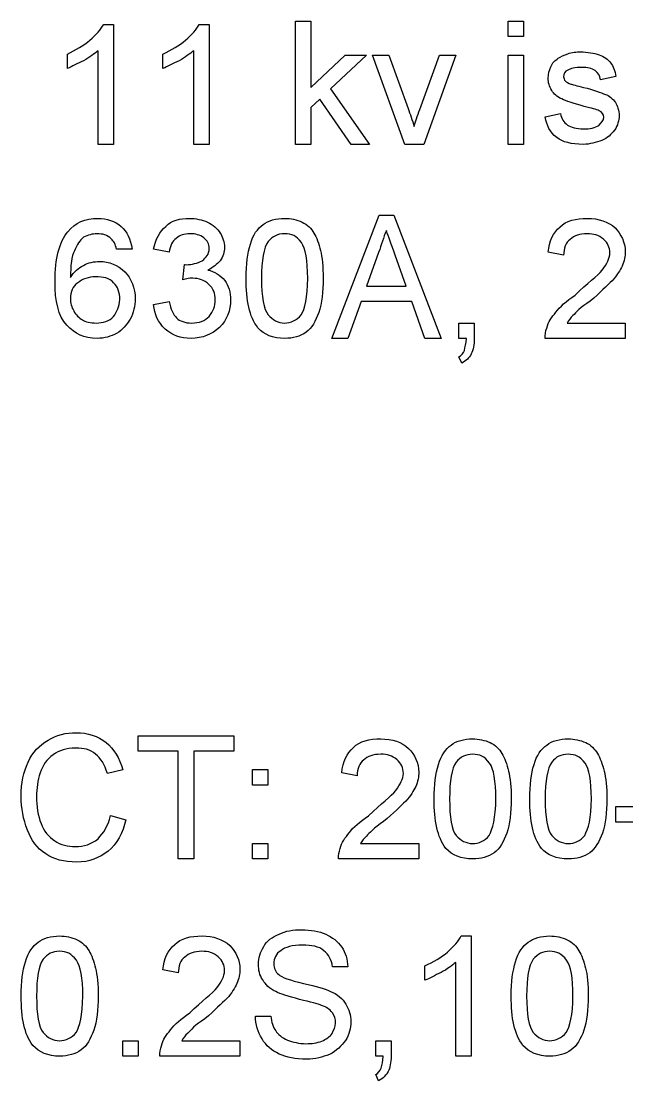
# Model space of a CAD drawing. Header units: millimetres. Extents: x 12 to 286, y 8 to 173.
# Drawn here: x 151.03 to 157.96, y 145.49 to 157.62 of the extents above; entities that cross this region are included whole.
import ezdxf

# ---------------------------------------------------------------- set-up
doc = ezdxf.new("R2010")
doc.units = ezdxf.units.MM
doc.layers.get('0').update_dxf_attribs({"linetype": 'CONTINUOUS'})

msp = doc.modelspace()

# ---------------------------------------------------------------- linework, layer by layer
at = {"color": 0}
for p, q in [((151.969, 157.585), (152.083, 157.585)), ((152.083, 157.585), (152.083, 156.21)), ((153.063, 157.585), (153.176, 157.585)), ((153.176, 157.585), (153.176, 156.21)), ((154.164, 156.21), (154.164, 157.621)), ((154.164, 157.621), (154.34, 157.621)), ((154.34, 157.621), (154.34, 156.862)), ((156.597, 157.445), (156.597, 157.621)), ((156.597, 157.621), (156.774, 157.621)), ((156.774, 157.621), (156.774, 157.445)), ((156.774, 157.445), (156.597, 157.445)), ((151.554, 157.08), (151.554, 157.243)), ((151.907, 156.21), (151.907, 157.282)), ((152.647, 157.08), (152.647, 157.243)), ((152.999, 156.21), (152.999, 157.282)), ((154.34, 156.862), (154.733, 157.233)), ((154.976, 157.233), (154.566, 156.847)), ((154.733, 157.233), (154.976, 157.233)), ((155.415, 156.21), (155.046, 157.233)), ((155.046, 157.233), (155.232, 157.233)), ((155.232, 157.233), (155.455, 156.621)), ((155.587, 156.609), (155.812, 157.233)), ((155.998, 157.233), (155.634, 156.21)), ((155.812, 157.233), (155.998, 157.233)), ((156.597, 156.21), (156.597, 157.233)), ((156.597, 157.233), (156.774, 157.233)), ((156.774, 157.233), (156.774, 156.21)), ((157.832, 156.986), (157.656, 156.95)), ((154.566, 156.847), (155.01, 156.21)), ((154.441, 156.729), (154.34, 156.632)), ((154.803, 156.21), (154.441, 156.729)), ((154.34, 156.632), (154.34, 156.21)), ((157.022, 156.527), (157.198, 156.563)), ((152.083, 156.21), (151.907, 156.21)), ((153.176, 156.21), (152.999, 156.21)), ((154.34, 156.21), (154.164, 156.21)), ((155.01, 156.21), (154.803, 156.21)), ((155.634, 156.21), (155.415, 156.21)), ((156.774, 156.21), (156.597, 156.21)), ((154.579, 153.988), (155.12, 155.399)), ((155.12, 155.399), (155.29, 155.399)), ((155.29, 155.399), (155.831, 153.988)), ((152.294, 155.01), (152.117, 155.01)), ((152.294, 155.01), (152.294, 155.01)), ((152.717, 154.976), (152.54, 155.01)), ((155.116, 154.973), (154.977, 154.587)), ((155.432, 154.587), (155.305, 154.941)), ((157.233, 154.94), (157.056, 154.976)), ((152.874, 154.657), (152.893, 154.833)), ((153.599, 154.675), (153.599, 154.675)), ((154.977, 154.587), (155.432, 154.587)), ((152.54, 154.376), (152.717, 154.41)), ((154.915, 154.41), (154.763, 153.988)), ((155.494, 154.41), (154.915, 154.41)), ((155.645, 153.988), (155.494, 154.41)), ((156.034, 153.988), (156.034, 154.164)), ((156.034, 154.164), (156.21, 154.164)), ((156.21, 154.164), (156.21, 153.988)), ((157.272, 154.164), (157.938, 154.164)), ((157.938, 154.164), (157.938, 153.988)), ((154.763, 153.988), (154.579, 153.988)), ((155.831, 153.988), (155.645, 153.988)), ((156.121, 153.988), (156.034, 153.988)), ((157.938, 153.988), (157.022, 153.988)), ((156.068, 153.705), (156.034, 153.775)), ((152.364, 149.261), (152.364, 149.437)), ((152.364, 149.437), (153.458, 149.437)), ((153.458, 149.437), (153.458, 149.261)), ((152.823, 149.261), (152.364, 149.261)), ((152.823, 148.026), (152.823, 149.261)), ((153.458, 149.261), (152.999, 149.261)), ((152.999, 149.261), (152.999, 148.026)), ((152.188, 149.047), (152.011, 149.003)), ((153.671, 148.872), (153.671, 149.049)), ((153.671, 149.049), (153.847, 149.049)), ((153.847, 149.049), (153.847, 148.872)), ((154.869, 148.978), (154.693, 149.013)), ((153.847, 148.872), (153.671, 148.872)), ((155.751, 148.712), (155.751, 148.712)), ((156.846, 148.712), (156.846, 148.712)), ((157.832, 148.449), (157.832, 148.626)), ((157.832, 148.626), (158.361, 148.626)), ((152.047, 148.522), (152.224, 148.475)), ((158.361, 148.449), (157.832, 148.449)), ((153.671, 148.026), (153.671, 148.203)), ((153.671, 148.203), (153.847, 148.203)), ((153.847, 148.203), (153.847, 148.026)), ((154.908, 148.203), (155.575, 148.203)), ((155.575, 148.203), (155.575, 148.026)), ((152.999, 148.026), (152.823, 148.026)), ((153.847, 148.026), (153.671, 148.026)), ((155.575, 148.026), (154.657, 148.026)), ((156.061, 147.144), (156.174, 147.144)), ((156.174, 147.144), (156.174, 145.767)), ((152.823, 146.72), (152.647, 146.756)), ((154.763, 146.792), (154.587, 146.792)), ((155.645, 146.637), (155.645, 146.8)), ((155.998, 145.767), (155.998, 146.84)), ((151.025, 146.455), (151.025, 146.455)), ((156.633, 146.455), (156.633, 146.455)), ((153.705, 146.226), (153.881, 146.226)), ((152.188, 145.767), (152.188, 145.944)), ((152.188, 145.944), (152.364, 145.944)), ((152.364, 145.944), (152.364, 145.767)), ((152.862, 145.944), (153.529, 145.944)), ((153.529, 145.944), (153.529, 145.767)), ((155.082, 145.767), (155.082, 145.944)), ((155.082, 145.944), (155.258, 145.944)), ((155.258, 145.944), (155.258, 145.767)), ((152.364, 145.767), (152.188, 145.767)), ((153.529, 145.767), (152.612, 145.767)), ((155.169, 145.767), (155.082, 145.767)), ((156.174, 145.767), (155.998, 145.767)), ((155.116, 145.485), (155.082, 145.557))]:
    msp.add_line(p, q, dxfattribs=at)
for points in [[(151.812, 157.402), (151.882, 157.468), (151.938, 157.526), (151.969, 157.585)], [(152.906, 157.402), (152.976, 157.468), (153.033, 157.526), (153.063, 157.585)], [(151.554, 157.243), (151.652, 157.295), (151.739, 157.34), (151.812, 157.402)], [(152.647, 157.243), (152.746, 157.295), (152.831, 157.34), (152.906, 157.402)], [(151.739, 157.167), (151.667, 157.138), (151.608, 157.099), (151.554, 157.08)], [(151.907, 157.282), (151.864, 157.251), (151.807, 157.205), (151.739, 157.167)], [(152.833, 157.167), (152.761, 157.138), (152.702, 157.099), (152.647, 157.08)], [(152.999, 157.282), (152.957, 157.251), (152.902, 157.205), (152.833, 157.167)], [(157.088, 157.097), (157.098, 157.146), (157.136, 157.17), (157.172, 157.196)], [(157.172, 157.196), (157.196, 157.216), (157.236, 157.233), (157.282, 157.246)], [(157.282, 157.246), (157.324, 157.269), (157.377, 157.269), (157.43, 157.269)], [(157.43, 157.269), (157.503, 157.269), (157.58, 157.258), (157.639, 157.234)], [(157.639, 157.234), (157.694, 157.223), (157.744, 157.18), (157.773, 157.142)], [(157.056, 156.968), (157.056, 157.021), (157.067, 157.058), (157.088, 157.097)], [(157.282, 157.059), (157.245, 157.05), (157.233, 157.014), (157.233, 156.985)], [(157.444, 157.092), (157.357, 157.092), (157.314, 157.081), (157.282, 157.059)], [(157.593, 157.055), (157.555, 157.08), (157.508, 157.092), (157.444, 157.092)], [(157.656, 156.95), (157.649, 156.996), (157.628, 157.03), (157.593, 157.055)], [(157.773, 157.142), (157.799, 157.11), (157.823, 157.051), (157.832, 156.986)], [(157.097, 156.829), (157.069, 156.876), (157.056, 156.917), (157.056, 156.968)], [(157.233, 156.985), (157.233, 156.967), (157.24, 156.95), (157.254, 156.936)], [(157.254, 156.936), (157.26, 156.925), (157.288, 156.909), (157.317, 156.899)], [(157.211, 156.73), (157.155, 156.756), (157.123, 156.786), (157.097, 156.829)], [(157.317, 156.899), (157.329, 156.899), (157.382, 156.881), (157.462, 156.863)], [(157.462, 156.863), (157.573, 156.836), (157.661, 156.803), (157.711, 156.782)], [(157.467, 156.644), (157.339, 156.686), (157.26, 156.705), (157.211, 156.73)], [(157.711, 156.782), (157.754, 156.77), (157.798, 156.73), (157.827, 156.688)], [(157.827, 156.688), (157.845, 156.654), (157.868, 156.599), (157.868, 156.538)], [(155.455, 156.621), (155.473, 156.559), (155.502, 156.486), (155.523, 156.414)], [(155.523, 156.414), (155.532, 156.471), (155.56, 156.533), (155.587, 156.609)], [(157.198, 156.563), (157.208, 156.505), (157.234, 156.463), (157.277, 156.432)], [(157.639, 156.596), (157.609, 156.61), (157.557, 156.625), (157.467, 156.644)], [(157.692, 156.52), (157.692, 156.555), (157.674, 156.577), (157.639, 156.596)], [(157.154, 156.29), (157.076, 156.352), (157.04, 156.422), (157.022, 156.527)], [(157.635, 156.427), (157.668, 156.464), (157.692, 156.484), (157.692, 156.52)], [(157.868, 156.538), (157.868, 156.489), (157.851, 156.424), (157.817, 156.373)], [(157.277, 156.432), (157.317, 156.41), (157.382, 156.387), (157.46, 156.387)], [(157.46, 156.387), (157.533, 156.387), (157.596, 156.4), (157.635, 156.427)], [(157.817, 156.373), (157.777, 156.326), (157.736, 156.281), (157.672, 156.253)], [(157.457, 156.21), (157.321, 156.21), (157.223, 156.236), (157.154, 156.29)], [(157.672, 156.253), (157.603, 156.234), (157.537, 156.21), (157.457, 156.21)], [(151.559, 155.21), (151.642, 155.316), (151.759, 155.363), (151.904, 155.363)], [(151.904, 155.363), (152.002, 155.363), (152.101, 155.333), (152.17, 155.269)], [(152.681, 155.271), (152.743, 155.339), (152.844, 155.363), (152.952, 155.363)], [(152.952, 155.363), (153.019, 155.363), (153.096, 155.347), (153.158, 155.319)], [(153.795, 155.292), (153.854, 155.339), (153.942, 155.363), (154.04, 155.363)], [(154.04, 155.363), (154.107, 155.363), (154.179, 155.349), (154.24, 155.32)], [(157.191, 155.263), (157.26, 155.339), (157.375, 155.363), (157.507, 155.363)], [(157.507, 155.363), (157.631, 155.363), (157.744, 155.327), (157.823, 155.254)], [(152.17, 155.269), (152.233, 155.215), (152.28, 155.122), (152.294, 155.01)], [(152.54, 155.01), (152.561, 155.123), (152.608, 155.21), (152.681, 155.271)], [(153.158, 155.319), (153.216, 155.291), (153.27, 155.247), (153.303, 155.195)], [(153.648, 155.068), (153.677, 155.175), (153.73, 155.246), (153.795, 155.292)], [(154.24, 155.32), (154.299, 155.294), (154.346, 155.248), (154.376, 155.193)], [(155.204, 155.222), (155.171, 155.144), (155.148, 155.061), (155.116, 154.973)], [(155.305, 154.941), (155.259, 155.069), (155.229, 155.152), (155.204, 155.222)], [(157.056, 154.976), (157.069, 155.101), (157.114, 155.198), (157.191, 155.263)], [(157.823, 155.254), (157.891, 155.181), (157.938, 155.089), (157.938, 154.98)], [(151.412, 154.641), (151.412, 154.906), (151.462, 155.091), (151.559, 155.21)], [(151.739, 155.146), (151.696, 155.112), (151.664, 155.06), (151.634, 154.992)], [(151.893, 155.186), (151.834, 155.186), (151.79, 155.172), (151.739, 155.146)], [(152.055, 155.128), (152.009, 155.175), (151.958, 155.186), (151.893, 155.186)], [(152.117, 155.01), (152.104, 155.065), (152.083, 155.104), (152.055, 155.128)], [(152.8, 155.134), (152.753, 155.104), (152.729, 155.046), (152.717, 154.976)], [(152.958, 155.186), (152.885, 155.186), (152.842, 155.17), (152.8, 155.134)], [(153.115, 155.138), (153.071, 155.175), (153.023, 155.186), (152.958, 155.186)], [(153.176, 155.015), (153.176, 155.075), (153.155, 155.107), (153.115, 155.138)], [(153.303, 155.195), (153.329, 155.152), (153.352, 155.089), (153.352, 155.029)], [(154.039, 155.186), (153.959, 155.186), (153.902, 155.157), (153.851, 155.098)], [(154.233, 155.086), (154.173, 155.163), (154.121, 155.186), (154.039, 155.186)], [(154.376, 155.193), (154.405, 155.148), (154.431, 155.072), (154.451, 154.994)], [(157.307, 155.122), (157.258, 155.087), (157.234, 155.017), (157.233, 154.94)], [(157.503, 155.186), (157.415, 155.186), (157.357, 155.166), (157.307, 155.122)], [(157.69, 155.123), (157.631, 155.175), (157.58, 155.186), (157.503, 155.186)], [(157.762, 154.967), (157.762, 155.031), (157.739, 155.08), (157.69, 155.123)], [(151.634, 154.992), (151.601, 154.932), (151.59, 154.823), (151.588, 154.685)], [(153.097, 154.878), (153.142, 154.916), (153.176, 154.953), (153.176, 155.015)], [(153.352, 155.029), (153.352, 154.98), (153.336, 154.923), (153.304, 154.878)], [(153.599, 154.675), (153.599, 154.841), (153.615, 154.966), (153.648, 155.068)], [(153.851, 155.098), (153.799, 155.028), (153.775, 154.88), (153.775, 154.675)], [(154.304, 154.675), (154.304, 154.887), (154.281, 155.018), (154.233, 155.086)], [(154.451, 154.994), (154.47, 154.921), (154.481, 154.809), (154.481, 154.675)], [(157.938, 154.98), (157.938, 154.936), (157.927, 154.871), (157.904, 154.817)], [(151.737, 154.824), (151.794, 154.857), (151.858, 154.869), (151.923, 154.869)], [(151.923, 154.869), (152.029, 154.869), (152.131, 154.83), (152.211, 154.75)], [(152.918, 154.832), (152.976, 154.833), (153.043, 154.848), (153.097, 154.878)], [(153.304, 154.878), (153.264, 154.842), (153.224, 154.796), (153.161, 154.77)], [(157.676, 154.77), (157.728, 154.846), (157.762, 154.903), (157.762, 154.967)], [(151.588, 154.685), (151.63, 154.75), (151.679, 154.794), (151.737, 154.824)], [(152.211, 154.75), (152.283, 154.675), (152.33, 154.566), (152.33, 154.439)], [(152.893, 154.833), (152.892, 154.833), (152.911, 154.832), (152.918, 154.832)], [(153.161, 154.77), (153.236, 154.76), (153.307, 154.711), (153.354, 154.65)], [(157.364, 154.484), (157.507, 154.62), (157.62, 154.705), (157.676, 154.77)], [(157.904, 154.817), (157.88, 154.77), (157.843, 154.708), (157.789, 154.649)], [(151.547, 154.139), (151.448, 154.249), (151.412, 154.408), (151.412, 154.641)], [(151.673, 154.624), (151.612, 154.588), (151.588, 154.518), (151.588, 154.442)], [(151.874, 154.693), (151.794, 154.693), (151.728, 154.67), (151.673, 154.624)], [(152.083, 154.624), (152.036, 154.681), (151.966, 154.693), (151.874, 154.693)], [(152.153, 154.434), (152.153, 154.518), (152.13, 154.577), (152.083, 154.624)], [(152.988, 154.676), (152.95, 154.682), (152.92, 154.67), (152.874, 154.657)], [(153.174, 154.606), (153.114, 154.658), (153.064, 154.676), (152.988, 154.676)], [(153.354, 154.65), (153.399, 154.593), (153.422, 154.515), (153.422, 154.426)], [(153.734, 154.109), (153.635, 154.24), (153.599, 154.421), (153.599, 154.675)], [(153.775, 154.675), (153.775, 154.464), (153.802, 154.319), (153.852, 154.258)], [(154.229, 154.258), (154.27, 154.324), (154.304, 154.459), (154.304, 154.675)], [(154.481, 154.675), (154.481, 154.524), (154.466, 154.386), (154.433, 154.284)], [(157.789, 154.649), (157.728, 154.593), (157.652, 154.512), (157.536, 154.415)], [(153.246, 154.428), (153.246, 154.506), (153.223, 154.559), (153.174, 154.606)], [(151.588, 154.442), (151.588, 154.394), (151.601, 154.347), (151.627, 154.302)], [(152.082, 154.237), (152.117, 154.296), (152.153, 154.351), (152.153, 154.434)], [(152.33, 154.439), (152.33, 154.36), (152.31, 154.28), (152.273, 154.209)], [(152.674, 154.095), (152.587, 154.178), (152.552, 154.26), (152.54, 154.376)], [(152.717, 154.41), (152.736, 154.324), (152.765, 154.26), (152.804, 154.222)], [(153.177, 154.24), (153.223, 154.3), (153.246, 154.354), (153.246, 154.428)], [(153.422, 154.426), (153.422, 154.31), (153.38, 154.2), (153.294, 154.114)], [(157.145, 154.288), (157.187, 154.351), (157.266, 154.412), (157.364, 154.484)], [(157.536, 154.415), (157.427, 154.345), (157.369, 154.28), (157.34, 154.251)], [(151.627, 154.302), (151.652, 154.258), (151.686, 154.222), (151.726, 154.2)], [(153.852, 154.258), (153.901, 154.2), (153.966, 154.164), (154.04, 154.164)], [(154.04, 154.164), (154.109, 154.164), (154.178, 154.196), (154.229, 154.258)], [(154.433, 154.284), (154.392, 154.187), (154.351, 154.105), (154.287, 154.058)], [(157.04, 154.107), (157.055, 154.178), (157.097, 154.23), (157.145, 154.288)], [(157.34, 154.251), (157.313, 154.229), (157.289, 154.193), (157.272, 154.164)], [(151.894, 153.988), (151.744, 153.988), (151.637, 154.039), (151.547, 154.139)], [(151.726, 154.2), (151.757, 154.175), (151.819, 154.164), (151.882, 154.164)], [(151.882, 154.164), (151.963, 154.164), (152.035, 154.189), (152.082, 154.237)], [(152.273, 154.209), (152.231, 154.146), (152.184, 154.083), (152.117, 154.044)], [(152.804, 154.222), (152.837, 154.187), (152.9, 154.164), (152.976, 154.164)], [(152.976, 154.164), (153.06, 154.164), (153.13, 154.189), (153.177, 154.24)], [(152.117, 154.044), (152.053, 154.011), (151.978, 153.988), (151.894, 153.988)], [(152.969, 153.988), (152.849, 153.988), (152.753, 154.023), (152.674, 154.095)], [(153.294, 154.114), (153.205, 154.034), (153.1, 153.988), (152.969, 153.988)], [(154.04, 153.988), (153.904, 153.988), (153.807, 154.027), (153.734, 154.109)], [(154.287, 154.058), (154.216, 154.011), (154.139, 153.988), (154.04, 153.988)], [(157.022, 153.988), (157.021, 154.029), (157.026, 154.069), (157.04, 154.107)], [(156.099, 153.85), (156.103, 153.892), (156.119, 153.927), (156.121, 153.988)], [(156.21, 153.988), (156.21, 153.914), (156.199, 153.855), (156.176, 153.81)], [(156.034, 153.775), (156.063, 153.792), (156.083, 153.817), (156.099, 153.85)], [(156.176, 153.81), (156.152, 153.766), (156.118, 153.73), (156.068, 153.705)], [(151.332, 149.385), (151.423, 149.448), (151.54, 149.472), (151.658, 149.472)], [(151.658, 149.472), (151.781, 149.472), (151.905, 149.435), (151.996, 149.36)], [(154.828, 149.302), (154.897, 149.378), (155.011, 149.401), (155.142, 149.401)], [(155.142, 149.401), (155.268, 149.401), (155.381, 149.364), (155.459, 149.291)], [(155.947, 149.331), (156.006, 149.378), (156.095, 149.401), (156.192, 149.401)], [(156.192, 149.401), (156.259, 149.401), (156.332, 149.386), (156.392, 149.359)], [(157.041, 149.331), (157.099, 149.378), (157.187, 149.401), (157.287, 149.401)], [(157.287, 149.401), (157.353, 149.401), (157.424, 149.386), (157.486, 149.359)], [(151.105, 149.133), (151.154, 149.251), (151.234, 149.327), (151.332, 149.385)], [(151.65, 149.295), (151.537, 149.295), (151.46, 149.271), (151.39, 149.218)], [(151.875, 149.226), (151.814, 149.283), (151.741, 149.295), (151.65, 149.295)], [(151.996, 149.36), (152.082, 149.288), (152.152, 149.182), (152.188, 149.047)], [(154.693, 149.013), (154.705, 149.14), (154.75, 149.236), (154.828, 149.302)], [(155.459, 149.291), (155.528, 149.219), (155.575, 149.127), (155.575, 149.018)], [(155.801, 149.106), (155.829, 149.214), (155.882, 149.284), (155.947, 149.331)], [(156.392, 149.359), (156.45, 149.331), (156.498, 149.287), (156.527, 149.232)], [(156.894, 149.106), (156.923, 149.214), (156.977, 149.284), (157.041, 149.331)], [(157.486, 149.359), (157.544, 149.331), (157.591, 149.287), (157.621, 149.232)], [(151.39, 149.218), (151.316, 149.169), (151.271, 149.098), (151.243, 149.012)], [(152.011, 149.003), (151.981, 149.109), (151.936, 149.179), (151.875, 149.226)], [(154.944, 149.159), (154.894, 149.126), (154.871, 149.056), (154.869, 148.978)], [(155.14, 149.225), (155.05, 149.225), (154.992, 149.203), (154.944, 149.159)], [(155.327, 149.162), (155.268, 149.213), (155.217, 149.225), (155.14, 149.225)], [(155.399, 149.006), (155.399, 149.069), (155.375, 149.119), (155.327, 149.162)], [(156.191, 149.225), (156.111, 149.225), (156.053, 149.195), (156.004, 149.135)], [(156.385, 149.124), (156.326, 149.202), (156.272, 149.225), (156.191, 149.225)], [(156.527, 149.232), (156.557, 149.187), (156.582, 149.111), (156.603, 149.032)], [(157.284, 149.225), (157.204, 149.225), (157.147, 149.195), (157.097, 149.135)], [(157.478, 149.124), (157.419, 149.202), (157.366, 149.225), (157.284, 149.225)], [(157.621, 149.232), (157.652, 149.187), (157.676, 149.111), (157.697, 149.032)], [(151.025, 148.743), (151.025, 148.9), (151.051, 149.021), (151.105, 149.133)], [(155.751, 148.712), (155.751, 148.879), (155.768, 149.003), (155.801, 149.106)], [(156.004, 149.135), (155.951, 149.065), (155.928, 148.919), (155.928, 148.714)], [(156.457, 148.714), (156.457, 148.924), (156.434, 149.056), (156.385, 149.124)], [(156.603, 149.032), (156.621, 148.959), (156.633, 148.846), (156.633, 148.712)], [(156.846, 148.712), (156.846, 148.879), (156.861, 149.003), (156.894, 149.106)], [(157.097, 149.135), (157.045, 149.065), (157.022, 148.919), (157.022, 148.714)], [(157.551, 148.714), (157.551, 148.924), (157.526, 149.056), (157.478, 149.124)], [(157.697, 149.032), (157.715, 148.959), (157.728, 148.846), (157.728, 148.712)], [(151.243, 149.012), (151.212, 148.924), (151.201, 148.835), (151.201, 148.743)], [(155.313, 148.809), (155.363, 148.885), (155.399, 148.94), (155.399, 149.006)], [(155.575, 149.018), (155.575, 148.973), (155.564, 148.909), (155.54, 148.856)], [(154.999, 148.521), (155.144, 148.659), (155.257, 148.743), (155.313, 148.809)], [(155.54, 148.856), (155.517, 148.807), (155.48, 148.747), (155.426, 148.688)], [(151.096, 148.357), (151.048, 148.483), (151.025, 148.605), (151.025, 148.743)], [(151.201, 148.743), (151.201, 148.631), (151.217, 148.519), (151.252, 148.431)], [(155.426, 148.688), (155.364, 148.631), (155.289, 148.55), (155.172, 148.453)], [(155.885, 148.147), (155.787, 148.278), (155.751, 148.46), (155.751, 148.712)], [(155.928, 148.714), (155.928, 148.503), (155.952, 148.357), (156.004, 148.295)], [(156.38, 148.295), (156.421, 148.362), (156.457, 148.498), (156.457, 148.714)], [(156.633, 148.712), (156.633, 148.561), (156.617, 148.424), (156.584, 148.321)], [(156.979, 148.147), (156.88, 148.278), (156.846, 148.46), (156.846, 148.712)], [(157.022, 148.714), (157.022, 148.503), (157.047, 148.357), (157.098, 148.295)], [(157.474, 148.295), (157.515, 148.362), (157.551, 148.498), (157.551, 148.714)], [(157.728, 148.712), (157.728, 148.561), (157.711, 148.424), (157.678, 148.321)], [(151.252, 148.431), (151.281, 148.349), (151.339, 148.277), (151.41, 148.233)], [(151.904, 148.256), (151.963, 148.321), (152.023, 148.405), (152.047, 148.522)], [(152.224, 148.475), (152.187, 148.321), (152.119, 148.197), (152.02, 148.114)], [(154.78, 148.326), (154.823, 148.39), (154.901, 148.449), (154.999, 148.521)], [(155.172, 148.453), (155.064, 148.383), (155.005, 148.317), (154.977, 148.288)], [(151.305, 148.084), (151.202, 148.151), (151.143, 148.238), (151.096, 148.357)], [(154.676, 148.145), (154.692, 148.215), (154.733, 148.269), (154.78, 148.326)], [(156.584, 148.321), (156.545, 148.225), (156.504, 148.143), (156.438, 148.096)], [(157.678, 148.321), (157.638, 148.225), (157.596, 148.143), (157.532, 148.096)], [(151.41, 148.233), (151.471, 148.19), (151.561, 148.167), (151.645, 148.167)], [(151.645, 148.167), (151.74, 148.167), (151.832, 148.196), (151.904, 148.256)], [(154.977, 148.288), (154.948, 148.266), (154.926, 148.232), (154.908, 148.203)], [(156.004, 148.295), (156.053, 148.237), (156.118, 148.203), (156.192, 148.203)], [(156.192, 148.203), (156.261, 148.203), (156.33, 148.233), (156.38, 148.295)], [(157.098, 148.295), (157.146, 148.237), (157.211, 148.203), (157.287, 148.203)], [(157.287, 148.203), (157.355, 148.203), (157.423, 148.233), (157.474, 148.295)], [(151.661, 147.99), (151.515, 147.99), (151.397, 148.022), (151.305, 148.084)], [(152.02, 148.114), (151.919, 148.037), (151.803, 147.99), (151.661, 147.99)], [(154.657, 148.026), (154.656, 148.068), (154.663, 148.106), (154.676, 148.145)], [(156.192, 148.026), (156.056, 148.026), (155.96, 148.066), (155.885, 148.147)], [(156.438, 148.096), (156.367, 148.048), (156.291, 148.026), (156.192, 148.026)], [(157.287, 148.026), (157.15, 148.026), (157.053, 148.066), (156.979, 148.147)], [(157.532, 148.096), (157.462, 148.048), (157.384, 148.026), (157.287, 148.026)], [(153.977, 147.165), (154.047, 147.202), (154.141, 147.215), (154.236, 147.215)], [(154.236, 147.215), (154.339, 147.215), (154.431, 147.198), (154.511, 147.163)], [(151.22, 147.072), (151.278, 147.119), (151.366, 147.144), (151.466, 147.144)], [(151.466, 147.144), (151.532, 147.144), (151.603, 147.129), (151.666, 147.1)], [(151.666, 147.1), (151.723, 147.074), (151.77, 147.028), (151.801, 146.973)], [(152.782, 147.045), (152.851, 147.119), (152.965, 147.144), (153.097, 147.144)], [(153.097, 147.144), (153.221, 147.144), (153.334, 147.107), (153.413, 147.034)], [(153.8, 147.022), (153.833, 147.09), (153.901, 147.132), (153.977, 147.165)], [(154.511, 147.163), (154.58, 147.134), (154.652, 147.079), (154.694, 147.014)], [(155.904, 146.959), (155.975, 147.026), (156.031, 147.085), (156.061, 147.144)], [(156.829, 147.072), (156.888, 147.119), (156.977, 147.144), (157.074, 147.144)], [(157.074, 147.144), (157.141, 147.144), (157.214, 147.129), (157.274, 147.1)], [(157.274, 147.1), (157.332, 147.074), (157.38, 147.028), (157.409, 146.973)], [(151.073, 146.849), (151.102, 146.955), (151.156, 147.027), (151.22, 147.072)], [(151.463, 146.968), (151.383, 146.968), (151.326, 146.938), (151.276, 146.878)], [(151.657, 146.866), (151.598, 146.943), (151.546, 146.968), (151.463, 146.968)], [(151.801, 146.973), (151.831, 146.929), (151.856, 146.852), (151.876, 146.774)], [(152.647, 146.756), (152.659, 146.882), (152.704, 146.979), (152.782, 147.045)], [(153.093, 146.968), (153.005, 146.968), (152.947, 146.946), (152.897, 146.902)], [(153.281, 146.903), (153.221, 146.955), (153.17, 146.968), (153.093, 146.968)], [(153.413, 147.034), (153.482, 146.961), (153.529, 146.868), (153.529, 146.761)], [(153.741, 146.819), (153.741, 146.893), (153.76, 146.958), (153.8, 147.022)], [(153.995, 146.975), (153.941, 146.943), (153.917, 146.884), (153.917, 146.826)], [(154.243, 147.038), (154.127, 147.038), (154.047, 147.017), (153.995, 146.975)], [(154.489, 146.975), (154.431, 147.026), (154.351, 147.038), (154.243, 147.038)], [(154.587, 146.792), (154.577, 146.873), (154.544, 146.933), (154.489, 146.975)], [(154.694, 147.014), (154.737, 146.957), (154.76, 146.874), (154.763, 146.792)], [(156.683, 146.849), (156.711, 146.955), (156.764, 147.027), (156.829, 147.072)], [(157.073, 146.968), (156.993, 146.968), (156.935, 146.938), (156.886, 146.878)], [(157.267, 146.866), (157.208, 146.943), (157.154, 146.968), (157.073, 146.968)], [(157.409, 146.973), (157.439, 146.929), (157.464, 146.852), (157.485, 146.774)], [(151.025, 146.455), (151.025, 146.62), (151.04, 146.746), (151.073, 146.849)], [(151.276, 146.878), (151.225, 146.808), (151.201, 146.66), (151.201, 146.455)], [(151.73, 146.455), (151.73, 146.667), (151.705, 146.798), (151.657, 146.866)], [(152.897, 146.902), (152.848, 146.868), (152.824, 146.797), (152.823, 146.72)], [(153.352, 146.747), (153.352, 146.812), (153.329, 146.862), (153.281, 146.903)], [(155.645, 146.8), (155.744, 146.852), (155.83, 146.897), (155.904, 146.959)], [(156.633, 146.455), (156.633, 146.62), (156.65, 146.746), (156.683, 146.849)], [(156.886, 146.878), (156.833, 146.808), (156.81, 146.66), (156.81, 146.455)], [(157.339, 146.455), (157.339, 146.667), (157.316, 146.798), (157.267, 146.866)], [(151.876, 146.774), (151.894, 146.701), (151.907, 146.589), (151.907, 146.455)], [(153.267, 146.552), (153.318, 146.626), (153.352, 146.683), (153.352, 146.747)], [(153.529, 146.761), (153.529, 146.716), (153.518, 146.651), (153.494, 146.599)], [(153.789, 146.64), (153.752, 146.696), (153.741, 146.753), (153.741, 146.819)], [(153.917, 146.826), (153.917, 146.775), (153.935, 146.734), (153.972, 146.701)], [(155.998, 146.84), (155.955, 146.808), (155.9, 146.763), (155.831, 146.724)], [(157.485, 146.774), (157.503, 146.701), (157.515, 146.589), (157.515, 146.455)], [(153.938, 146.506), (153.865, 146.543), (153.822, 146.586), (153.789, 146.64)], [(153.972, 146.701), (154.001, 146.674), (154.102, 146.634), (154.255, 146.6)], [(155.831, 146.724), (155.76, 146.696), (155.7, 146.656), (155.645, 146.637)], [(152.954, 146.263), (153.097, 146.4), (153.21, 146.485), (153.267, 146.552)], [(153.494, 146.599), (153.471, 146.55), (153.434, 146.488), (153.38, 146.429)], [(154.211, 146.417), (154.077, 146.455), (153.99, 146.479), (153.938, 146.506)], [(154.255, 146.6), (154.401, 146.571), (154.51, 146.535), (154.565, 146.509)], [(154.565, 146.509), (154.641, 146.483), (154.704, 146.422), (154.741, 146.364)], [(151.158, 145.89), (151.059, 146.02), (151.025, 146.203), (151.025, 146.455)], [(151.201, 146.455), (151.201, 146.244), (151.226, 146.1), (151.277, 146.038)], [(151.653, 146.038), (151.694, 146.104), (151.73, 146.239), (151.73, 146.455)], [(151.907, 146.455), (151.907, 146.304), (151.89, 146.166), (151.857, 146.064)], [(153.38, 146.429), (153.318, 146.372), (153.242, 146.293), (153.126, 146.195)], [(154.463, 146.349), (154.419, 146.37), (154.342, 146.386), (154.211, 146.417)], [(154.741, 146.364), (154.776, 146.306), (154.799, 146.237), (154.799, 146.16)], [(156.767, 145.89), (156.669, 146.02), (156.633, 146.203), (156.633, 146.455)], [(156.81, 146.455), (156.81, 146.244), (156.834, 146.1), (156.886, 146.038)], [(157.262, 146.038), (157.303, 146.104), (157.339, 146.239), (157.339, 146.455)], [(157.515, 146.455), (157.515, 146.304), (157.499, 146.166), (157.466, 146.064)], [(152.735, 146.069), (152.777, 146.133), (152.856, 146.192), (152.954, 146.263)], [(154.587, 146.263), (154.551, 146.309), (154.522, 146.326), (154.463, 146.349)], [(154.623, 146.145), (154.623, 146.193), (154.611, 146.231), (154.587, 146.263)], [(153.126, 146.195), (153.017, 146.126), (152.96, 146.06), (152.931, 146.031)], [(153.781, 145.965), (153.731, 146.046), (153.708, 146.129), (153.705, 146.226)], [(153.881, 146.226), (153.89, 146.158), (153.909, 146.101), (153.938, 146.057)], [(154.584, 146.025), (154.599, 146.069), (154.623, 146.101), (154.623, 146.145)], [(154.799, 146.16), (154.799, 146.094), (154.778, 146.013), (154.736, 145.945)], [(151.277, 146.038), (151.325, 145.98), (151.39, 145.944), (151.466, 145.944)], [(151.466, 145.944), (151.535, 145.944), (151.602, 145.976), (151.653, 146.038)], [(151.857, 146.064), (151.817, 145.967), (151.776, 145.885), (151.711, 145.838)], [(152.63, 145.887), (152.645, 145.958), (152.687, 146.01), (152.735, 146.069)], [(152.931, 146.031), (152.903, 146.009), (152.879, 145.973), (152.862, 145.944)], [(153.938, 146.057), (153.96, 146.022), (154.012, 145.977), (154.074, 145.949)], [(154.466, 145.94), (154.512, 145.962), (154.558, 145.988), (154.584, 146.025)], [(156.886, 146.038), (156.935, 145.98), (157, 145.944), (157.074, 145.944)], [(157.074, 145.944), (157.143, 145.944), (157.212, 145.976), (157.262, 146.038)], [(157.466, 146.064), (157.427, 145.967), (157.386, 145.885), (157.319, 145.838)], [(151.466, 145.767), (151.329, 145.767), (151.233, 145.809), (151.158, 145.89)], [(152.612, 145.767), (152.611, 145.809), (152.616, 145.849), (152.63, 145.887)], [(153.978, 145.791), (153.886, 145.834), (153.829, 145.887), (153.781, 145.965)], [(154.074, 145.949), (154.131, 145.931), (154.207, 145.91), (154.284, 145.91)], [(154.284, 145.91), (154.348, 145.91), (154.413, 145.919), (154.466, 145.94)], [(154.736, 145.945), (154.692, 145.89), (154.634, 145.825), (154.555, 145.788)], [(157.074, 145.767), (156.938, 145.767), (156.841, 145.809), (156.767, 145.89)], [(151.711, 145.838), (151.641, 145.791), (151.564, 145.767), (151.466, 145.767)], [(154.291, 145.733), (154.16, 145.733), (154.062, 145.752), (153.978, 145.791)], [(154.555, 145.788), (154.475, 145.756), (154.389, 145.733), (154.291, 145.733)], [(155.145, 145.63), (155.151, 145.673), (155.167, 145.707), (155.169, 145.767)], [(155.258, 145.767), (155.258, 145.694), (155.246, 145.635), (155.224, 145.59)], [(157.319, 145.838), (157.249, 145.791), (157.173, 145.767), (157.074, 145.767)], [(155.082, 145.557), (155.111, 145.573), (155.131, 145.597), (155.145, 145.63)], [(155.224, 145.59), (155.2, 145.546), (155.166, 145.51), (155.116, 145.485)]]:
    msp.add_open_spline(points, degree=3, dxfattribs=at)

doc.saveas('drawing.dxf')
